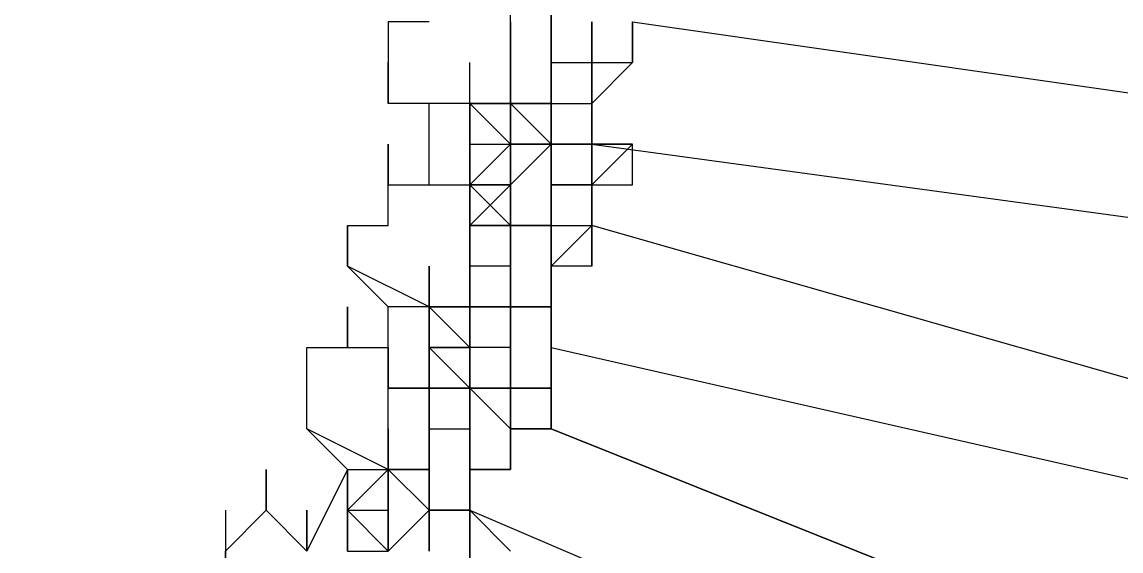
# Model space of a CAD drawing. Header units: inches. Extents: x 3324238 to 135265466, y -1036581 to 20094598.
# Drawn here: x 3353731.537 to 3353733.712, y -519027.119 to -519026.072 of the extents above; entities that cross this region are included whole.
import ezdxf

# ---------------------------------------------------------------- set-up
doc = ezdxf.new("R2010")
doc.units = ezdxf.units.IN
doc.header["$MEASUREMENT"] = 0
doc.layers.add('PDF_Geometry', color=7, linetype='Continuous')

msp = doc.modelspace()

# ---------------------------------------------------------------- linework, layer by layer
at = {"layer": 'PDF_Geometry', "color": 32, "lineweight": 13, "true_color": 0xdd6e00}
msp.add_lwpolyline([(3353740.2386, -519026.0718, 1.00015), (3353717.3563, -519026.0718), (3353717.3563, -519077.0734)], format="xyb", dxfattribs=at)
at = {"layer": 'PDF_Geometry', "lineweight": 25}
for points in [[(3353732.5037, -519026.0718), (3353732.5037, -519025.9912)], [(3353732.5843, -519026.5552), (3353732.5843, -519026.6358), (3353732.5843, -519026.5552), (3353732.5843, -519026.4746), (3353732.5843, -519026.394), (3353732.5843, -519026.3135), (3353732.5843, -519026.2329), (3353732.5843, -519026.3135), (3353732.5843, -519026.2329), (3353732.5843, -519026.1523), (3353732.5843, -519026.0718), (3353732.5843, -519025.9912), (3353732.5843, -519026.0718), (3353732.5843, -519026.1523), (3353732.6649, -519026.1523), (3353732.6649, -519026.2329), (3353732.6649, -519026.1523), (3353732.6649, -519026.2329), (3353732.6649, -519026.1523)], [(3353732.5843, -519026.3941), (3353732.5843, -519026.4746), (3353732.5037, -519026.4746), (3353732.5037, -519026.394), (3353732.5037, -519026.4746), (3353732.5843, -519026.4746), (3353732.5843, -519026.394), (3353732.6649, -519026.394), (3353732.5843, -519026.394), (3353732.5843, -519026.4746), (3353732.5843, -519026.5552), (3353732.5843, -519026.6358), (3353732.5843, -519026.7163), (3353732.5843, -519026.7969), (3353732.5843, -519026.8775), (3353732.5843, -519026.7969), (3353732.5037, -519026.7969), (3353732.5037, -519026.8775), (3353732.5037, -519026.7969), (3353732.5037, -519026.7163), (3353732.5037, -519026.7969), (3353732.5037, -519026.7163), (3353732.5037, -519026.7969), (3353732.5037, -519026.7163), (3353732.5037, -519026.6358), (3353732.5037, -519026.5552), (3353732.5037, -519026.6358), (3353732.5037, -519026.5552), (3353732.5037, -519026.4746), (3353732.5037, -519026.394), (3353732.5037, -519026.4746), (3353732.5037, -519026.394), (3353732.5037, -519026.4746), (3353732.5037, -519026.5552), (3353732.5037, -519026.6358), (3353732.5037, -519026.5552), (3353732.5037, -519026.6358), (3353732.5843, -519026.6358), (3353732.5843, -519026.5552), (3353732.5843, -519026.6358), (3353732.5843, -519026.5552), (3353732.6649, -519026.4746), (3353732.6649, -519026.5552), (3353732.5843, -519026.5552), (3353732.5843, -519026.6358), (3353732.5843, -519026.5552), (3353732.5843, -519026.6358), (3353732.5843, -519026.5552), (3353732.5843, -519026.6358), (3353732.5843, -519026.7163), (3353732.5843, -519026.7969), (3353732.5843, -519026.7163), (3353732.5843, -519026.6358), (3353732.5037, -519026.6358), (3353732.5037, -519026.7163), (3353732.5037, -519026.6358), (3353732.5037, -519026.5552), (3353732.5037, -519026.6358), (3353732.5037, -519026.7163), (3353732.5037, -519026.6358), (3353732.5037, -519026.7163), (3353732.5037, -519026.7969), (3353732.5037, -519026.7163), (3353732.5037, -519026.6358), (3353732.4231, -519026.6358), (3353732.3426, -519026.6358), (3353732.1814, -519026.5552), (3353732.1814, -519026.4746), (3353732.262, -519026.4746), (3353732.262, -519026.394), (3353732.4231, -519026.394), (3353732.4231, -519026.3135), (3353732.4231, -519026.394), (3353732.4231, -519026.3135), (3353732.5037, -519026.3135), (3353732.5037, -519026.394), (3353732.5037, -519026.3135), (3353732.5037, -519026.394), (3353732.5037, -519026.3135), (3353732.5037, -519026.394), (3353732.5843, -519026.3135), (3353732.5037, -519026.2329), (3353732.5037, -519026.3135), (3353732.5037, -519026.2329), (3353732.5843, -519026.2329), (3353732.5843, -519026.1523), (3353732.5843, -519026.0718)], [(3353732.3426, -519026.0718), (3353732.262, -519026.0718), (3353732.262, -519026.1523), (3353732.262, -519026.2329), (3353732.262, -519026.1523)], [(3353732.262, -519026.394), (3353732.3426, -519026.394), (3353732.4231, -519026.394), (3353732.4231, -519026.3135), (3353732.5037, -519026.3135), (3353732.5037, -519026.2329), (3353732.5037, -519026.3135), (3353732.5037, -519026.394), (3353732.5037, -519026.3135), (3353732.5037, -519026.394), (3353732.5037, -519026.3135), (3353732.5037, -519026.2329), (3353732.5843, -519026.2329), (3353732.5843, -519026.3135), (3353732.5843, -519026.2329), (3353732.5037, -519026.2329), (3353732.5037, -519026.1523), (3353732.5037, -519026.2329), (3353732.5843, -519026.2329), (3353732.5843, -519026.3135), (3353732.5843, -519026.2329), (3353732.5843, -519026.3135), (3353732.5843, -519026.394), (3353732.6649, -519026.394), (3353732.5843, -519026.394), (3353732.5843, -519026.4746), (3353732.5843, -519026.394), (3353732.6649, -519026.394), (3353732.6649, -519026.4746), (3353732.6649, -519026.394), (3353732.6649, -519026.3135), (3353732.6649, -519026.2329), (3353732.6649, -519026.3135), (3353732.6649, -519026.2329), (3353732.6649, -519026.3135), (3353732.6649, -519026.2329), (3353732.6649, -519026.3135), (3353732.6649, -519026.2329), (3353732.6649, -519026.1523), (3353732.6649, -519026.2329), (3353732.6649, -519026.1523), (3353732.6649, -519026.0718)], [(3353732.5037, -519026.0718), (3353732.5037, -519026.1523), (3353732.5037, -519026.2329), (3353732.5037, -519026.1523), (3353732.5037, -519026.0718), (3353732.5037, -519026.1523), (3353732.5037, -519026.2329), (3353732.5037, -519026.1523), (3353732.5037, -519026.0718), (3353732.5037, -519026.1523), (3353732.5037, -519026.2329), (3353732.5037, -519026.1523), (3353732.5037, -519026.2329), (3353732.5037, -519026.3135), (3353732.5037, -519026.394), (3353732.5037, -519026.3135), (3353732.5843, -519026.3135), (3353732.5843, -519026.394), (3353732.5843, -519026.3135), (3353732.5843, -519026.394), (3353732.5843, -519026.4746), (3353732.5843, -519026.394), (3353732.5843, -519026.4746), (3353732.5843, -519026.394), (3353732.5843, -519026.4746), (3353732.5843, -519026.394), (3353732.5843, -519026.4746), (3353732.5843, -519026.5552), (3353732.5843, -519026.6358)], [(3353732.5037, -519026.2329), (3353732.5037, -519026.1523), (3353732.5037, -519026.0718), (3353732.5037, -519026.1523)], [(3353734.3569, -519026.958), (3353732.6649, -519026.4746), (3353732.6649, -519026.394), (3353732.6649, -519026.3135), (3353732.5843, -519026.3135), (3353732.5843, -519026.2329), (3353732.5843, -519026.3135), (3353732.5843, -519026.2329), (3353732.5843, -519026.1523), (3353732.5843, -519026.0718), (3353732.5843, -519026.1523), (3353732.5843, -519026.0718)], [(3353732.5843, -519026.2329), (3353732.5843, -519026.1523), (3353732.5843, -519026.0718)], [(3353732.5843, -519026.0718), (3353732.5843, -519026.1523), (3353732.5843, -519026.0718), (3353732.5843, -519026.1523), (3353732.5843, -519026.0718)], [(3353732.5843, -519026.0718), (3353732.5843, -519026.1523), (3353732.5843, -519026.0718)], [(3353732.5843, -519026.0718), (3353732.5843, -519026.1523), (3353732.5843, -519026.2329), (3353732.5843, -519026.1523), (3353732.5843, -519026.2329), (3353732.5843, -519026.3135), (3353732.6649, -519026.3135), (3353732.6649, -519026.2329), (3353732.6649, -519026.3135), (3353732.6649, -519026.2329), (3353732.6649, -519026.3135), (3353732.6649, -519026.2329), (3353732.6649, -519026.3135), (3353732.6649, -519026.2329), (3353732.6649, -519026.3135), (3353732.6649, -519026.2329), (3353732.6649, -519026.3135), (3353732.5843, -519026.3135), (3353732.5843, -519026.2329), (3353732.5843, -519026.1523), (3353732.5843, -519026.0718), (3353732.5843, -519026.1523), (3353732.5843, -519026.0718)], [(3353732.5843, -519026.1524), (3353732.5843, -519026.0718)], [(3353732.5843, -519026.1523), (3353732.5843, -519026.0718)], [(3353732.6649, -519026.0718), (3353732.6649, -519026.1523), (3353732.6649, -519026.2329), (3353732.6649, -519026.1523), (3353732.6649, -519026.0718)], [(3353732.6649, -519026.0718), (3353732.6649, -519026.1523), (3353732.6649, -519026.2329), (3353732.6649, -519026.3135), (3353732.6649, -519026.2329), (3353732.6649, -519026.1523), (3353732.6649, -519026.2329), (3353732.7454, -519026.1523), (3353732.7454, -519026.0718), (3353732.7454, -519026.1523), (3353732.7454, -519026.0718), (3353732.7454, -519026.1523), (3353732.7454, -519026.0718)], [(3353732.6649, -519026.1523), (3353732.6649, -519026.2329), (3353732.6649, -519026.1523), (3353732.6649, -519026.0718)], [(3353732.6649, -519026.2329), (3353732.6649, -519026.1523), (3353732.7454, -519026.1523), (3353732.7454, -519026.0718)], [(3353732.7454, -519026.0718), (3353734.4374, -519026.3135), (3353734.518, -519026.3135), (3353734.518, -519026.2329), (3353734.4374, -519026.2329), (3353734.4374, -519026.3135), (3353734.4374, -519026.2329), (3353734.4374, -519026.1523)], [(3353732.7454, -519026.1523), (3353732.7454, -519026.0718), (3353732.7454, -519026.1523)], [(3353732.262, -519027.1192), (3353732.262, -519027.0386), (3353732.262, -519027.1192), (3353732.262, -519027.0386), (3353732.262, -519027.1192), (3353732.262, -519027.0386), (3353732.262, -519026.958), (3353732.262, -519027.0386), (3353732.262, -519026.958), (3353732.262, -519027.0386), (3353732.262, -519026.958), (3353732.3426, -519026.958), (3353732.3426, -519026.8775), (3353732.3426, -519026.7969), (3353732.3426, -519026.7163), (3353732.4231, -519026.7163), (3353732.3426, -519026.6358), (3353732.3426, -519026.7163), (3353732.3426, -519026.6358), (3353732.3426, -519026.5552), (3353732.3426, -519026.6358), (3353732.3426, -519026.7163), (3353732.3426, -519026.6358), (3353732.3426, -519026.7163), (3353732.3426, -519026.6358), (3353732.3426, -519026.7163), (3353732.3426, -519026.6358), (3353732.3426, -519026.7163), (3353732.3426, -519026.6358), (3353732.4231, -519026.6358), (3353732.4231, -519026.5552), (3353732.4231, -519026.4746), (3353732.4231, -519026.394), (3353732.5037, -519026.3135), (3353732.5037, -519026.394), (3353732.4231, -519026.394), (3353732.5037, -519026.394), (3353732.4231, -519026.394), (3353732.5037, -519026.394), (3353732.5037, -519026.3135), (3353732.5037, -519026.2329), (3353732.5037, -519026.1523)], [(3353732.5843, -519026.3135), (3353732.5843, -519026.2329), (3353732.5843, -519026.1523), (3353732.5843, -519026.2329), (3353732.5843, -519026.3135), (3353732.5037, -519026.3135), (3353732.4231, -519026.2329), (3353732.4231, -519026.3135), (3353732.4231, -519026.2329), (3353732.4231, -519026.3135), (3353732.4231, -519026.394), (3353732.4231, -519026.3135), (3353732.4231, -519026.394), (3353732.4231, -519026.4746), (3353732.4231, -519026.5552), (3353732.4231, -519026.6358), (3353732.4231, -519026.5552), (3353732.4231, -519026.4746), (3353732.4231, -519026.5552), (3353732.4231, -519026.6358), (3353732.4231, -519026.7163), (3353732.4231, -519026.7969), (3353732.4231, -519026.7163), (3353732.3426, -519026.7163), (3353732.3426, -519026.7969), (3353732.3426, -519026.7163), (3353732.3426, -519026.7969), (3353732.3426, -519026.7163), (3353732.3426, -519026.7969), (3353732.3426, -519026.8775), (3353732.3426, -519026.958), (3353732.3426, -519027.0386), (3353732.3426, -519027.1192), (3353732.3426, -519027.0386), (3353732.3426, -519027.1192), (3353732.3426, -519027.0386), (3353732.3426, -519027.1192), (3353732.3426, -519027.0386), (3353732.3426, -519027.1192), (3353732.3426, -519027.0386), (3353732.3426, -519027.1192)], [(3353732.5037, -519026.1523), (3353732.5037, -519026.2329), (3353732.5037, -519026.3135), (3353732.5037, -519026.2329), (3353732.5037, -519026.3135), (3353732.5037, -519026.2329), (3353732.3426, -519026.2329)], [(3353732.4231, -519026.3135), (3353732.4231, -519026.2329), (3353732.4231, -519026.1523)], [(3353732.5037, -519026.1523), (3353732.5037, -519026.2329), (3353732.5037, -519026.1523), (3353732.5037, -519026.2329), (3353732.5037, -519026.1523), (3353732.5037, -519026.2329), (3353732.5037, -519026.3135), (3353732.5037, -519026.394), (3353732.4231, -519026.394), (3353732.4231, -519026.3135), (3353732.4231, -519026.394), (3353732.4231, -519026.4746), (3353732.4231, -519026.394), (3353732.4231, -519026.3135), (3353732.4231, -519026.394), (3353732.5037, -519026.4746), (3353732.5037, -519026.5552), (3353732.5037, -519026.4746), (3353732.5037, -519026.5552), (3353732.5037, -519026.6358), (3353732.5037, -519026.7163), (3353732.5037, -519026.6358), (3353732.5037, -519026.7163), (3353732.5037, -519026.7969), (3353732.5037, -519026.7163), (3353732.5037, -519026.6358), (3353732.5843, -519026.6358), (3353732.5843, -519026.7163), (3353734.3569, -519027.1192)], [(3353732.4232, -519026.2329), (3353732.4232, -519026.3135), (3353732.5037, -519026.3135), (3353732.5037, -519026.2329), (3353732.5037, -519026.1523)], [(3353732.6649, -519026.3941), (3353732.6649, -519026.4746), (3353732.6649, -519026.394), (3353732.6649, -519026.3135), (3353732.6649, -519026.394), (3353732.7454, -519026.394), (3353732.7454, -519026.3135), (3353732.6649, -519026.394), (3353732.6649, -519026.4746), (3353732.6649, -519026.394), (3353732.6649, -519026.4746), (3353732.6649, -519026.394), (3353732.6649, -519026.3135), (3353732.5843, -519026.3135), (3353732.5843, -519026.394), (3353732.5843, -519026.4746), (3353732.6649, -519026.4746), (3353732.6649, -519026.394), (3353732.5843, -519026.394), (3353732.5843, -519026.3135), (3353732.5843, -519026.394), (3353732.5843, -519026.3135), (3353732.5843, -519026.2329), (3353732.5843, -519026.1523), (3353732.5843, -519026.2329), (3353732.6649, -519026.2329), (3353732.6649, -519026.3135), (3353732.6649, -519026.394), (3353732.6649, -519026.3135), (3353732.6649, -519026.2329), (3353732.6649, -519026.3135), (3353734.4374, -519026.5552)], [(3353732.5843, -519026.3135), (3353732.5843, -519026.2329), (3353732.5843, -519026.1523)], [(3353732.5843, -519026.2329), (3353732.5843, -519026.1523)], [(3353732.5843, -519026.3135), (3353732.5843, -519026.2329), (3353732.5843, -519026.1523)], [(3353732.5843, -519026.2329), (3353732.5843, -519026.1523)], [(3353732.6649, -519026.2329), (3353732.6649, -519026.1523)], [(3353732.3426, -519026.2329), (3353732.262, -519026.2329)], [(3353732.3426, -519026.394), (3353732.3426, -519026.3135), (3353732.3426, -519026.2329)], [(3353732.4231, -519026.2329), (3353732.5037, -519026.2329)], [(3353732.4231, -519026.2329), (3353732.4231, -519026.3135), (3353732.4231, -519026.394), (3353732.4231, -519026.3135), (3353732.4231, -519026.394), (3353732.4231, -519026.3135), (3353732.4231, -519026.394), (3353732.4231, -519026.3135), (3353732.4231, -519026.394), (3353732.4231, -519026.3135), (3353732.4231, -519026.394), (3353732.4231, -519026.4746), (3353732.5037, -519026.4746), (3353732.5037, -519026.5552), (3353732.4231, -519026.5552), (3353732.4231, -519026.4746), (3353732.4231, -519026.5552), (3353732.4231, -519026.6358)], [(3353732.5037, -519026.3135), (3353732.5037, -519026.394), (3353732.5037, -519026.3135), (3353732.5037, -519026.394), (3353732.5037, -519026.3135), (3353732.5037, -519026.394), (3353732.5037, -519026.3135), (3353732.5037, -519026.394), (3353732.5037, -519026.3135), (3353732.5037, -519026.2329), (3353732.5037, -519026.3135), (3353732.5037, -519026.394), (3353732.5037, -519026.4746), (3353732.5037, -519026.394), (3353732.5037, -519026.4746), (3353732.5843, -519026.4746), (3353732.6649, -519026.4746), (3353732.6649, -519026.394), (3353732.6649, -519026.3135), (3353732.6649, -519026.394), (3353732.6649, -519026.3135), (3353732.6649, -519026.394), (3353732.6649, -519026.3135)], [(3353732.5843, -519026.2329), (3353732.5037, -519026.2329)], [(3353732.5037, -519026.3135), (3353732.5037, -519026.2329)], [(3353732.5037, -519026.3135), (3353732.5037, -519026.2329)], [(3353732.5037, -519026.3135), (3353732.5037, -519026.2329)], [(3353732.5843, -519026.3135), (3353732.5843, -519026.2329)], [(3353732.5843, -519026.3135), (3353732.5843, -519026.2329), (3353732.5843, -519026.3135)], [(3353732.6649, -519026.5552), (3353732.6649, -519026.4746), (3353732.6649, -519026.394), (3353732.6649, -519026.3135), (3353732.6649, -519026.394), (3353732.6649, -519026.3135), (3353732.6649, -519026.2329), (3353732.6649, -519026.3135), (3353732.5843, -519026.3135), (3353732.5843, -519026.2329), (3353732.5843, -519026.3135), (3353732.5843, -519026.394), (3353732.6649, -519026.394), (3353732.6649, -519026.4746), (3353732.6649, -519026.394), (3353732.5843, -519026.394), (3353732.5843, -519026.3135), (3353732.5843, -519026.394), (3353732.6649, -519026.394), (3353732.5843, -519026.394), (3353732.5843, -519026.3135), (3353732.6649, -519026.3135), (3353732.6649, -519026.394), (3353732.6649, -519026.3135), (3353732.6649, -519026.394), (3353732.6649, -519026.3135), (3353732.6649, -519026.2329), (3353732.6649, -519026.3135), (3353732.6649, -519026.2329)], [(3353732.6649, -519026.3135), (3353732.6649, -519026.2329)], [(3353732.6649, -519026.3135), (3353732.6649, -519026.2329)], [(3353732.6649, -519026.3135), (3353732.6649, -519026.2329)], [(3353732.262, -519026.3941), (3353732.262, -519026.3135)], [(3353732.5037, -519026.394), (3353732.5037, -519026.3135)], [(3353732.5037, -519026.3135), (3353732.5037, -519026.3941)], [(3353732.5037, -519026.394), (3353732.5037, -519026.3135)], [(3353732.5037, -519026.394), (3353732.5037, -519026.3135)], [(3353732.5037, -519026.3135), (3353732.5037, -519026.394)], [(3353732.5037, -519026.394), (3353732.5037, -519026.3135)], [(3353732.5843, -519026.3941), (3353732.5843, -519026.3135)], [(3353734.3569, -519026.7969), (3353734.3569, -519026.8775), (3353734.3569, -519026.7969), (3353734.3569, -519026.8775), (3353734.3569, -519026.958), (3353732.6649, -519026.4746), (3353732.6649, -519026.394), (3353732.6649, -519026.3135), (3353732.5843, -519026.3135), (3353732.5843, -519026.394)], [(3353732.6649, -519026.3135), (3353732.5843, -519026.3135), (3353732.6649, -519026.3135)], [(3353732.6649, -519026.394), (3353732.6649, -519026.3135), (3353732.6649, -519026.394)], [(3353732.6649, -519026.4746), (3353732.6649, -519026.3941), (3353732.6649, -519026.3135)], [(3353732.6649, -519026.394), (3353732.6649, -519026.3135)], [(3353732.6649, -519026.394), (3353732.6649, -519026.3135)], [(3353732.6649, -519026.394), (3353732.6649, -519026.3135)], [(3353732.5037, -519026.3941), (3353732.5037, -519026.4746), (3353732.5037, -519026.5552), (3353732.5037, -519026.6358), (3353732.5037, -519026.7163), (3353732.4231, -519026.7163), (3353732.3426, -519026.7163), (3353732.3426, -519026.6358), (3353732.3426, -519026.7163), (3353732.3426, -519026.7969), (3353732.4231, -519026.7969), (3353732.4231, -519026.7163), (3353732.4231, -519026.7969), (3353732.4231, -519026.8775), (3353732.4231, -519026.958), (3353732.4231, -519027.0386), (3353732.4231, -519026.958), (3353732.4231, -519027.0386), (3353732.4231, -519026.958), (3353732.4231, -519027.0386), (3353732.4231, -519027.1192)], [(3353732.5037, -519026.4746), (3353732.5037, -519026.3941), (3353732.4232, -519026.4746)], [(3353732.4232, -519026.4746), (3353732.4232, -519026.3941)], [(3353732.5037, -519026.7969), (3353732.5037, -519026.7163), (3353732.5037, -519026.6358), (3353732.5037, -519026.5552), (3353732.5037, -519026.6358), (3353732.5037, -519026.5552), (3353732.5037, -519026.6358), (3353732.5037, -519026.5552), (3353732.5037, -519026.6358), (3353732.5037, -519026.7163), (3353732.5037, -519026.6358), (3353732.5037, -519026.7163), (3353732.5037, -519026.7969), (3353732.5037, -519026.7163), (3353732.5037, -519026.6358), (3353732.5843, -519026.6358), (3353732.5843, -519026.5552), (3353732.5843, -519026.6358), (3353732.5843, -519026.7163), (3353732.5843, -519026.6358), (3353732.5037, -519026.6358), (3353732.5037, -519026.7163), (3353732.5037, -519026.7969), (3353732.5037, -519026.7163), (3353732.5037, -519026.6358), (3353732.5037, -519026.7163), (3353732.5037, -519026.6358), (3353732.5037, -519026.5552), (3353732.5037, -519026.4746), (3353732.5037, -519026.394), (3353732.5037, -519026.4746), (3353732.5037, -519026.5552), (3353732.5037, -519026.6358), (3353732.5037, -519026.7163), (3353732.5037, -519026.6358), (3353732.5037, -519026.7163), (3353732.5037, -519026.7969), (3353732.5037, -519026.8775), (3353732.5037, -519026.7969), (3353732.5037, -519026.8775), (3353732.5037, -519026.958), (3353732.5037, -519026.8775), (3353732.5037, -519026.958), (3353732.5037, -519026.8775), (3353732.5037, -519026.7969), (3353732.5037, -519026.7163), (3353732.5037, -519026.7969), (3353732.5037, -519026.8775), (3353732.5843, -519026.8775), (3353732.5037, -519026.8775), (3353732.5037, -519026.7969), (3353732.5037, -519026.8775), (3353732.5037, -519026.7969), (3353732.5037, -519026.7163)], [(3353732.5037, -519026.4746), (3353732.5037, -519026.394), (3353732.5037, -519026.4746)], [(3353732.5037, -519026.6358), (3353732.5037, -519026.5552), (3353732.5037, -519026.4746), (3353732.5037, -519026.3941)], [(3353732.5037, -519026.4746), (3353732.5037, -519026.3941)], [(3353732.5843, -519026.4746), (3353732.5843, -519026.394)], [(3353732.5843, -519026.5552), (3353732.5843, -519026.4746), (3353732.5843, -519026.3941), (3353732.5843, -519026.4746)], [(3353732.5843, -519026.4746), (3353732.5843, -519026.3941)], [(3353732.6649, -519026.4746), (3353732.6649, -519026.394)], [(3353732.6649, -519026.4746), (3353732.6649, -519026.394)], [(3353732.6649, -519026.394), (3353732.6649, -519026.4746), (3353732.6649, -519026.394)], [(3353732.6649, -519026.4746), (3353732.6649, -519026.3941)], [(3353732.6649, -519026.4746), (3353732.6649, -519026.3941)], [(3353732.6649, -519026.4746), (3353732.6649, -519026.3941)], [(3353732.262, -519026.958), (3353732.262, -519027.0386), (3353732.262, -519026.958), (3353732.262, -519026.8775), (3353732.262, -519026.958), (3353732.262, -519026.8775), (3353732.262, -519026.7969), (3353732.3426, -519026.7969), (3353732.3426, -519026.7163), (3353732.3426, -519026.6358), (3353732.262, -519026.6358), (3353732.1814, -519026.5552), (3353732.1814, -519026.4746), (3353732.1814, -519026.5552)], [(3353732.4231, -519026.5552), (3353732.4231, -519026.4746)], [(3353732.4231, -519026.5552), (3353732.4231, -519026.4746)], [(3353732.5037, -519026.4746), (3353732.4232, -519026.4746)], [(3353732.5037, -519026.5552), (3353732.5037, -519026.4746), (3353732.5037, -519026.5552), (3353732.5037, -519026.6358), (3353732.5037, -519026.7163), (3353732.5037, -519026.7969), (3353732.5037, -519026.7163), (3353732.5037, -519026.6358), (3353732.5037, -519026.7163), (3353732.5037, -519026.6358), (3353732.5037, -519026.7163), (3353732.5037, -519026.7969), (3353732.5037, -519026.7163), (3353732.5037, -519026.7969), (3353732.5037, -519026.7163), (3353732.4232, -519026.7163)], [(3353732.4232, -519026.6358), (3353732.4232, -519026.5552), (3353732.4232, -519026.4746), (3353732.4232, -519026.5552)], [(3353732.4232, -519026.5552), (3353732.4232, -519026.4746)], [(3353732.5843, -519026.4746), (3353732.5037, -519026.4746)], [(3353732.5037, -519026.5552), (3353732.5037, -519026.4746)], [(3353732.5037, -519026.5552), (3353732.5037, -519026.4746)], [(3353732.5843, -519026.5552), (3353732.5843, -519026.4746)], [(3353732.6649, -519026.5552), (3353732.6649, -519026.4746)], [(3353732.6649, -519026.5552), (3353732.6649, -519026.4746)], [(3353732.4231, -519026.958), (3353732.4231, -519026.8775), (3353732.4231, -519026.7969), (3353732.4231, -519026.8775), (3353732.4231, -519026.7969), (3353732.4231, -519026.8775), (3353732.4231, -519026.7969), (3353732.3426, -519026.7969), (3353732.4231, -519026.7969), (3353732.4231, -519026.8775), (3353732.4231, -519026.958), (3353732.4231, -519027.0386), (3353732.3426, -519027.0386), (3353732.3426, -519026.958), (3353732.3426, -519026.8775), (3353732.4231, -519026.8775), (3353732.4231, -519026.7969), (3353732.4231, -519026.8775), (3353732.4231, -519026.7969), (3353732.3426, -519026.7969), (3353732.3426, -519026.8775), (3353732.3426, -519026.958), (3353732.3426, -519026.8775), (3353732.3426, -519026.958), (3353732.3426, -519027.0386), (3353732.3426, -519026.958), (3353732.3426, -519026.8775), (3353732.3426, -519026.7969), (3353732.3426, -519026.8775), (3353732.3426, -519026.958), (3353732.262, -519026.958), (3353732.262, -519026.8775), (3353732.262, -519026.958), (3353732.3426, -519027.0386), (3353732.3426, -519026.958), (3353732.3426, -519027.0386), (3353732.3426, -519027.1192), (3353732.3426, -519027.0386), (3353732.4231, -519027.0386), (3353732.4231, -519026.958), (3353732.4231, -519027.0386), (3353732.4231, -519026.958), (3353732.5037, -519026.958), (3353732.5037, -519026.8775), (3353732.5037, -519026.958), (3353732.5037, -519026.8775), (3353732.4231, -519026.7969), (3353732.4231, -519026.7163), (3353732.4231, -519026.7969), (3353732.3426, -519026.7163), (3353732.3426, -519026.7969), (3353732.3426, -519026.7163), (3353732.4231, -519026.7163), (3353732.4231, -519026.7969), (3353732.4231, -519026.7163), (3353732.4231, -519026.7969), (3353732.4231, -519026.7163), (3353732.4231, -519026.6358), (3353732.4231, -519026.7163), (3353732.4231, -519026.6358), (3353732.4231, -519026.7163), (3353732.4231, -519026.6358), (3353732.4231, -519026.7163), (3353732.4231, -519026.6358), (3353732.4231, -519026.7163), (3353732.4231, -519026.6358), (3353732.4231, -519026.7163), (3353732.3426, -519026.7163), (3353732.4231, -519026.7163), (3353732.3426, -519026.7163), (3353732.3426, -519026.6358), (3353732.3426, -519026.5552), (3353732.3426, -519026.6358), (3353732.3426, -519026.5552)], [(3353732.3426, -519026.6358), (3353732.3426, -519026.5552)], [(3353732.3426, -519026.6358), (3353732.3426, -519026.5552)], [(3353732.3426, -519026.6358), (3353732.3426, -519026.5552)], [(3353732.4231, -519026.958), (3353732.4231, -519027.0386), (3353732.4231, -519026.958), (3353732.4231, -519027.0386), (3353732.4231, -519027.1192), (3353732.4231, -519027.0386), (3353732.4231, -519026.958), (3353732.4231, -519027.0386), (3353732.4231, -519027.1192), (3353732.4231, -519027.0386), (3353732.4231, -519027.1192), (3353732.4231, -519027.0386), (3353732.4231, -519026.958), (3353732.4231, -519026.8775), (3353732.4231, -519026.7969), (3353732.4231, -519026.7163), (3353732.4231, -519026.6358), (3353732.4231, -519026.7163), (3353732.4231, -519026.6358), (3353732.4231, -519026.5552), (3353732.4231, -519026.6358), (3353732.3426, -519026.6358), (3353732.4231, -519026.6358), (3353732.5037, -519026.6358), (3353732.5037, -519026.7163), (3353732.5037, -519026.6358), (3353732.5037, -519026.7163), (3353732.5037, -519026.6358), (3353732.5037, -519026.7163), (3353732.5037, -519026.7969), (3353732.5037, -519026.8775), (3353732.5037, -519026.958), (3353732.4231, -519026.958), (3353732.4231, -519027.0386), (3353734.1152, -519027.7638)], [(3353732.4231, -519026.6358), (3353732.4231, -519026.5552)], [(3353732.4231, -519026.6358), (3353732.4231, -519026.5552)], [(3353732.4231, -519026.6358), (3353732.4231, -519026.5552)], [(3353732.5037, -519026.5552), (3353732.5037, -519026.6358), (3353732.5037, -519026.5552), (3353732.4232, -519026.5552), (3353732.4232, -519026.6358), (3353732.4232, -519026.5552)], [(3353732.4232, -519026.6358), (3353732.4232, -519026.5552)], [(3353732.5037, -519026.6358), (3353732.5037, -519026.5552)], [(3353732.5843, -519026.6358), (3353732.5843, -519026.5552)], [(3353732.5843, -519026.6358), (3353732.5843, -519026.5552)], [(3353732.1815, -519027.0386), (3353732.1815, -519027.1192), (3353732.262, -519027.1192), (3353732.262, -519027.0386), (3353732.262, -519027.1192), (3353732.262, -519027.0386), (3353732.262, -519026.958), (3353732.1009, -519026.8775), (3353732.1009, -519026.7969), (3353732.1009, -519026.7163), (3353732.1814, -519026.7163), (3353732.1814, -519026.6358), (3353732.1814, -519026.7163), (3353732.262, -519026.7163)], [(3353732.1814, -519026.7163), (3353732.262, -519026.7163), (3353732.262, -519026.7969), (3353732.262, -519026.7163), (3353732.262, -519026.6358)], [(3353732.3426, -519026.7969), (3353732.3426, -519026.7163), (3353732.3426, -519026.6358)], [(3353732.3426, -519026.7163), (3353732.3426, -519026.6358)], [(3353732.3426, -519026.7163), (3353732.3426, -519026.6358)], [(3353732.3426, -519026.7163), (3353732.3426, -519026.6358)], [(3353732.3426, -519026.7163), (3353732.3426, -519026.6358)], [(3353732.3426, -519026.7163), (3353732.3426, -519026.6358)], [(3353732.3426, -519026.7163), (3353732.3426, -519026.6358)], [(3353732.3426, -519026.7163), (3353732.3426, -519026.6358)], [(3353732.3426, -519026.7969), (3353732.3426, -519026.7163), (3353732.3426, -519026.6358), (3353732.3426, -519026.7163), (3353732.3426, -519026.6358), (3353732.3426, -519026.7163)], [(3353732.3426, -519026.7163), (3353732.3426, -519026.6358)], [(3353732.4231, -519026.7163), (3353732.4231, -519026.6358)], [(3353732.4231, -519026.7163), (3353732.4231, -519026.6358)], [(3353732.4231, -519026.7163), (3353732.4231, -519026.6358)], [(3353732.4231, -519026.7163), (3353732.4231, -519026.6358)], [(3353732.4231, -519026.7163), (3353732.4231, -519026.6358)], [(3353732.4231, -519026.7163), (3353732.4231, -519026.6358)], [(3353732.4231, -519026.7163), (3353732.4231, -519026.6358)], [(3353732.4232, -519026.7163), (3353732.4232, -519026.6358)], [(3353732.5843, -519026.7969), (3353732.5843, -519026.8775), (3353732.5037, -519026.8775), (3353732.5037, -519026.7969), (3353732.5037, -519026.7163), (3353732.5037, -519026.7969), (3353732.5037, -519026.7163), (3353732.5037, -519026.6358), (3353732.5037, -519026.7163), (3353732.5037, -519026.7969), (3353732.5843, -519026.7969), (3353732.5843, -519026.7163), (3353732.5843, -519026.7969), (3353732.5843, -519026.7163), (3353732.5843, -519026.7969), (3353732.5843, -519026.7163), (3353732.5843, -519026.6358), (3353732.5843, -519026.7163)], [(3353732.5037, -519026.7163), (3353732.5037, -519026.6358), (3353732.5037, -519026.7163)], [(3353732.5037, -519026.7969), (3353732.5037, -519026.7163), (3353732.5037, -519026.6358)], [(3353732.5843, -519026.7163), (3353732.5843, -519026.6358)], [(3353732.5843, -519026.7163), (3353732.5843, -519026.6358)], [(3353732.5843, -519026.7163), (3353732.5843, -519026.6358)], [(3353732.5843, -519026.7163), (3353732.5843, -519026.6358)], [(3353732.5843, -519026.7163), (3353732.5843, -519026.6358)], [(3353732.1009, -519026.8775), (3353732.1814, -519026.958), (3353732.262, -519026.958), (3353732.262, -519027.0386), (3353732.262, -519026.958), (3353732.1814, -519027.0386), (3353732.262, -519027.0386), (3353732.262, -519027.1192), (3353732.262, -519027.0386), (3353732.262, -519026.958), (3353732.262, -519027.0386), (3353732.262, -519026.958), (3353732.262, -519026.8775), (3353732.262, -519026.958), (3353732.262, -519026.8775), (3353732.262, -519026.958), (3353732.262, -519026.8775), (3353732.262, -519026.7969), (3353732.3426, -519026.7969), (3353732.3426, -519026.7163), (3353732.3426, -519026.7969), (3353732.3426, -519026.7163), (3353732.3426, -519026.7969), (3353732.4231, -519026.7969), (3353732.4231, -519026.7163), (3353732.3426, -519026.7163), (3353732.3426, -519026.7969), (3353732.3426, -519026.7163), (3353732.3426, -519026.7969), (3353732.3426, -519026.7163), (3353732.3426, -519026.7969), (3353732.4231, -519026.7969), (3353732.4231, -519026.8775)], [(3353732.3426, -519026.958), (3353732.3426, -519026.8775), (3353732.3426, -519026.7969), (3353732.262, -519026.7969), (3353732.262, -519026.7163)], [(3353732.262, -519026.7969), (3353732.262, -519026.7163)], [(3353732.3426, -519026.7969), (3353732.3426, -519026.7163)], [(3353732.3426, -519026.7163), (3353732.4231, -519026.7163), (3353732.3426, -519026.7163)], [(3353732.3426, -519026.7969), (3353732.3426, -519026.7163)], [(3353732.4231, -519026.7969), (3353732.4231, -519026.7163)], [(3353732.4232, -519026.7969), (3353732.4232, -519026.7163)], [(3353732.5037, -519026.7969), (3353732.5037, -519026.7163)], [(3353732.5037, -519026.7969), (3353732.5037, -519026.7163)], [(3353732.5037, -519026.7163), (3353732.5037, -519026.7969), (3353732.5843, -519026.7969)], [(3353732.5037, -519026.7969), (3353732.5037, -519026.7163)], [(3353732.5037, -519026.7969), (3353732.5037, -519026.7163)], [(3353732.5037, -519026.7163), (3353732.5037, -519026.7969)], [(3353732.5037, -519026.7969), (3353732.5037, -519026.7163)], [(3353732.5037, -519026.7969), (3353732.5037, -519026.7163)], [(3353732.5037, -519026.8775), (3353732.5037, -519026.7969), (3353732.5037, -519026.7163)], [(3353732.5037, -519026.7969), (3353732.5037, -519026.7163)], [(3353732.262, -519026.8775), (3353732.262, -519026.7969)], [(3353732.262, -519026.8775), (3353732.262, -519026.7969)], [(3353732.3426, -519026.7969), (3353732.4231, -519026.7969), (3353732.3426, -519026.7969)], [(3353732.3426, -519026.8775), (3353732.3426, -519026.7969)], [(3353732.5037, -519026.7969), (3353732.4231, -519026.7969), (3353732.5037, -519026.7969)], [(3353732.4231, -519026.8775), (3353732.4231, -519026.7969), (3353732.4231, -519026.8775)], [(3353732.4231, -519026.8775), (3353732.4231, -519026.7969)], [(3353732.4232, -519026.8775), (3353732.4232, -519026.7969)], [(3353732.4232, -519026.8775), (3353732.4232, -519026.7969)], [(3353732.5037, -519026.8775), (3353732.5037, -519026.7969)], [(3353732.5037, -519026.8775), (3353732.5037, -519026.7969)], [(3353732.5037, -519026.8775), (3353732.5037, -519026.7969)], [(3353732.5037, -519026.8775), (3353732.5037, -519026.7969)], [(3353732.5037, -519026.8775), (3353732.5037, -519026.7969)], [(3353732.5037, -519026.8775), (3353732.5037, -519026.7969)], [(3353732.5037, -519026.8775), (3353732.5037, -519026.7969)], [(3353732.5037, -519026.8775), (3353732.5037, -519026.7969)], [(3353732.5037, -519026.8775), (3353732.5037, -519026.7969)], [(3353732.5037, -519026.8775), (3353732.5037, -519026.7969)], [(3353732.5843, -519026.8775), (3353732.5843, -519026.7969)], [(3353732.5843, -519026.8775), (3353732.5843, -519026.7969)], [(3353732.5843, -519026.8775), (3353732.5843, -519026.7969)], [(3353732.262, -519026.958), (3353732.262, -519026.8775)], [(3353732.3426, -519026.9581), (3353732.3426, -519026.8775)], [(3353732.3426, -519026.9581), (3353732.3426, -519026.8775)], [(3353732.3426, -519026.958), (3353732.3426, -519026.8775)], [(3353732.3426, -519026.958), (3353732.3426, -519026.8775), (3353732.3426, -519026.958)], [(3353732.4231, -519026.8775), (3353732.4231, -519026.958), (3353732.4231, -519027.0386), (3353732.4231, -519026.958), (3353732.4231, -519027.0386), (3353732.4231, -519026.958), (3353732.4231, -519027.0386), (3353732.4231, -519026.958), (3353732.4231, -519027.0386), (3353732.4231, -519027.1192), (3353732.4231, -519027.0386), (3353732.4231, -519027.1192)], [(3353732.5843, -519026.8775), (3353732.5037, -519026.8775)], [(3353732.5843, -519026.8775), (3353732.5037, -519026.8775)], [(3353732.5037, -519026.958), (3353732.5037, -519026.8775)], [(3353734.1957, -519027.522), (3353732.5843, -519026.8775)], [(3353732.5843, -519026.8775), (3353734.1957, -519027.522)], [(3353731.9397, -519027.0386), (3353731.9397, -519027.1192), (3353731.9397, -519027.1998), (3353731.9397, -519027.1192), (3353732.0203, -519027.0386), (3353732.0203, -519026.958)], [(3353732.1814, -519027.1192), (3353732.1814, -519027.0386), (3353732.1814, -519026.958), (3353732.1009, -519027.1192), (3353732.0203, -519027.0386), (3353732.1009, -519027.1192)], [(3353732.1814, -519027.1192), (3353732.1814, -519027.0386), (3353732.1814, -519026.958), (3353732.1814, -519027.0386), (3353732.1814, -519027.1192), (3353732.1814, -519027.0386), (3353732.1814, -519026.958), (3353732.1814, -519027.0386), (3353732.1814, -519027.1192), (3353732.1814, -519027.0386), (3353732.1814, -519027.1192), (3353732.1814, -519027.0386), (3353732.1814, -519027.1192)], [(3353732.262, -519027.1192), (3353732.1814, -519027.0386), (3353732.1814, -519026.958), (3353732.1814, -519027.0386), (3353732.1814, -519026.958), (3353732.1814, -519027.0386), (3353732.1814, -519027.1192)], [(3353732.262, -519027.1192), (3353732.262, -519027.0386), (3353732.262, -519026.958), (3353732.1814, -519027.0386), (3353732.262, -519026.958), (3353732.262, -519027.0386), (3353732.262, -519026.958), (3353732.262, -519027.0386), (3353732.262, -519027.1192), (3353732.262, -519027.0386), (3353732.262, -519027.1192)], [(3353732.262, -519026.958), (3353732.262, -519027.0386), (3353732.262, -519027.1192), (3353732.262, -519027.0386), (3353732.262, -519027.1192), (3353732.3426, -519027.0386), (3353732.3426, -519027.1192)], [(3353732.262, -519027.0386), (3353732.262, -519026.9581)], [(3353732.262, -519027.0386), (3353732.262, -519026.9581)], [(3353732.262, -519026.9581), (3353732.3426, -519026.9581)], [(3353732.3426, -519027.1192), (3353732.3426, -519027.0386), (3353732.3426, -519027.1192), (3353732.3426, -519027.0386), (3353732.3426, -519026.958), (3353732.3426, -519027.0386), (3353732.3426, -519027.1192), (3353732.3426, -519027.0386), (3353732.3426, -519027.1192)], [(3353732.3426, -519027.0386), (3353732.3426, -519026.958)], [(3353732.3426, -519027.0386), (3353732.3426, -519026.958)], [(3353732.3426, -519027.0386), (3353732.3426, -519026.958)], [(3353732.4231, -519027.1192), (3353732.4231, -519027.0386), (3353732.4231, -519026.958), (3353732.4231, -519027.0386)], [(3353732.4232, -519027.0386), (3353732.4232, -519026.9581)], [(3353732.1009, -519027.1192), (3353732.1009, -519027.0386), (3353732.1009, -519027.1192)], [(3353732.1814, -519027.1192), (3353732.1814, -519027.0386), (3353732.1814, -519027.1192), (3353732.1814, -519027.0386), (3353732.1814, -519027.1192), (3353732.1814, -519027.0386), (3353732.1814, -519027.1192), (3353732.1814, -519027.0386), (3353732.1814, -519027.1192), (3353732.1814, -519027.0386), (3353732.1814, -519027.1192), (3353732.1814, -519027.0386), (3353732.1814, -519027.1192), (3353732.1814, -519027.0386), (3353732.1814, -519027.1192), (3353732.1814, -519027.0386), (3353732.1814, -519027.1192)], [(3353732.262, -519027.1192), (3353732.262, -519027.0386), (3353732.262, -519027.1192)], [(3353732.262, -519027.1192), (3353732.3426, -519027.0386), (3353732.3426, -519027.1192), (3353732.3426, -519027.0386), (3353732.4232, -519027.0386)], [(3353732.3426, -519027.1192), (3353732.3426, -519027.0386), (3353732.3426, -519027.1192), (3353732.3426, -519027.0386), (3353732.3426, -519027.1192)], [(3353732.3426, -519027.1192), (3353732.3426, -519027.0386), (3353732.3426, -519027.1192)], [(3353732.3426, -519027.1192), (3353732.3426, -519027.0386), (3353732.3426, -519027.1192)], [(3353732.3426, -519027.1192), (3353732.3426, -519027.0386)], [(3353732.3426, -519027.1192), (3353732.3426, -519027.0386)], [(3353732.3426, -519027.1192), (3353732.3426, -519027.0386)], [(3353732.4231, -519027.1192), (3353732.4231, -519027.0386), (3353732.4231, -519027.1192), (3353732.4231, -519027.0386), (3353732.4231, -519027.1192), (3353732.4231, -519027.0386), (3353732.4231, -519027.1192)], [(3353732.5037, -519027.1192), (3353732.4231, -519027.0386), (3353732.5037, -519027.1192)], [(3353732.4231, -519027.1192), (3353732.4231, -519027.0386), (3353732.4231, -519027.1192)], [(3353732.4232, -519027.1192), (3353732.4232, -519027.0386)], [(3353732.4232, -519027.1192), (3353732.4232, -519027.0386)]]:
    msp.add_lwpolyline(points, dxfattribs=at)
for points in [[(3353732.5843, -519026.0718), (3353732.5843, -519026.1523)], [(3353732.5037, -519026.3135), (3353732.5037, -519026.394), (3353732.5037, -519026.3135), (3353732.5037, -519026.2329)], [(3353732.5843, -519026.2329), (3353732.5843, -519026.3135)], [(3353732.262, -519026.3135), (3353732.262, -519026.3941)], [(3353732.5037, -519026.394), (3353732.5037, -519026.3135), (3353732.5037, -519026.394), (3353732.5037, -519026.3135)], [(3353732.5037, -519026.3135), (3353732.5037, -519026.394)], [(3353732.7454, -519026.3135), (3353732.6649, -519026.3135)], [(3353732.4231, -519026.4746), (3353732.4231, -519026.5552)], [(3353732.5037, -519026.4746), (3353732.5037, -519026.5552), (3353732.5037, -519026.6358), (3353732.5037, -519026.5552)], [(3353732.3426, -519026.5552), (3353732.3426, -519026.6358)], [(3353732.5037, -519026.5552), (3353732.5037, -519026.6358), (3353732.5037, -519026.5552), (3353732.5037, -519026.6358), (3353732.5037, -519026.7163), (3353732.5037, -519026.6358)], [(3353732.5037, -519026.5552), (3353732.5037, -519026.6358)], [(3353732.5843, -519026.5552), (3353732.5843, -519026.6358)], [(3353732.4231, -519026.6358), (3353732.3426, -519026.6358), (3353732.4231, -519026.6358), (3353732.3426, -519026.6358)], [(3353732.4231, -519026.7163), (3353732.4231, -519026.7969), (3353732.4231, -519026.7163), (3353732.4231, -519026.7969), (3353732.4231, -519026.7163), (3353732.4231, -519026.6358)], [(3353732.4231, -519026.6358), (3353732.4231, -519026.7163)], [(3353732.3426, -519026.7163), (3353732.3426, -519026.7969), (3353732.3426, -519026.8775), (3353732.4231, -519026.8775), (3353732.4231, -519026.7969), (3353732.3426, -519026.7969), (3353732.3426, -519026.7163), (3353732.3426, -519026.7969)], [(3353732.5037, -519026.7969), (3353732.5037, -519026.8775)], [(3353732.262, -519026.8775), (3353732.262, -519026.958)], [(3353732.0203, -519026.958), (3353732.0203, -519027.0386)], [(3353732.262, -519026.958), (3353732.262, -519027.0386)], [(3353732.3426, -519026.958), (3353732.3426, -519027.0386)], [(3353732.1009, -519027.0386), (3353732.1009, -519027.1192)], [(3353732.4231, -519027.1192), (3353732.4231, -519027.1998), (3353732.4231, -519027.1192), (3353732.4231, -519027.0386)]]:
    msp.add_lwpolyline(points, close=True, dxfattribs=at)

doc.saveas('drawing.dxf')
